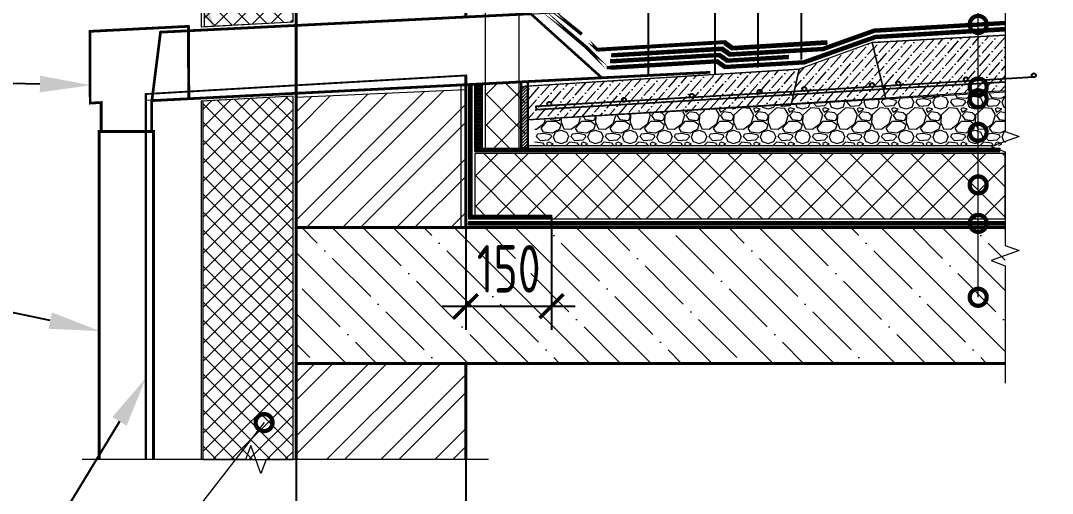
# Model space of a CAD drawing. Header units: millimetres. Extents: x -314343 to 682031, y 21428 to 98936.
# Drawn here: x 435500 to 437019, y 51358 to 52054 of the extents above; entities that cross this region are included whole.
import ezdxf
from ezdxf import colors
from ezdxf.entities.mleader import LeaderData, LeaderLine
from ezdxf.math import Vec2, Vec3

# ---------------------------------------------------------------- set-up
doc = ezdxf.new("R2010")
doc.units = ezdxf.units.MM
doc.header["$MEASUREMENT"] = 0
doc.header["$PDMODE"] = 3
doc.header["$PDSIZE"] = -4
for name, pattern in [('пунктирнаяX2', [12.7, 0, -12.7]), ('штриховая', [19.05, 12.7, -6.35]), ('штриховая 50', [1, 0.5, -0.5])]:
    doc.linetypes.add(name, pattern=pattern)
doc.layers.get('0').update_dxf_attribs({"color": 250, "lineweight": 9})
doc.layers.get('Defpoints').update_dxf_attribs({"color": 6})
for name, color, linetype, lineweight in [('_0', 250, 'Continuous', 9), ('TN-БЕТОН', 251, 'Continuous', 40), ('TN-ГЕРМЕТИК', 20, 'Continuous', 30), ('TN-ГИДРОИЗОЛЯЦИЯ БИТУМАЯ ВЕРХНЯЯ', 32, 'Continuous', 15), ('TN-ГИДРОИЗОЛЯЦИЯ БИТУМАЯ нижняя', 173, 'Continuous', 15), ('TN-ГРУНТОВКА', 6, 'Continuous', 15), ('TN-МЕТАЛЛ КОНСТРУКЦИИ', 162, 'Continuous', 35), ('TN-ПАРОИЗОЛЯЦИЯ', 104, 'Continuous', 15), ('TN-СТЯЖКА', 7, 'Continuous', 15), ('АР_Перегородки_кирпич_Штрих', 244, 'Continuous', 5), ('АР_Тонкие', 250, 'Continuous', 5)]:
    doc.layers.add(name, color=color, linetype=linetype, lineweight=lineweight)
doc.layers.add('TN-АННОТАЦИИ', color=7, linetype='Continuous', lineweight=20, true_color=0x000000)
doc.styles.add('ISOCPEUR', font='isocpeur.ttf', dxfattribs={"width": 0.7})
doc.styles.add('TN-Текст', font='isocpeur.ttf')
doc.styles.add('Архитект', font='isocpeur.ttf', dxfattribs={"width": 0.8, "oblique": 8})
doc.dimstyles.new('R_50', dxfattribs={"dimtxt": 140, "dimasz": 30, "dimexe": 20, "dimexo": 0, "dimgap": 20, "dimtad": 1, "dimdec": 0, "dimrnd": 5, "dimzin": 0, "dimdsep": 46, "dimtxsty": 'ISOCPEUR', "dimblk": 'ARCHTICK', "dimcen": 50, "dimdle": 20, "dimclrd": 256, "dimclre": 256, "dimclrt": 256, "dimadec": 0, "dimazin": 0, "dimtfac": 2, "dimtdec": 0, "dimtofl": 0, "dimtmove": 1, "dimatfit": 3, "dimfxl": 1, "dimtvp": 3, "dimtolj": 1, "dimtzin": 0, "dimarcsym": 0})
pattern_1 = [(135, (-4255.67, -7986.196), (-13.25825215, -13.25825215), []), (225, (-4255.67, -7986.196), (13.25825215, -13.25825215), [])]

# ---------------------------------------------------------------- blocks, each defined once
blk = doc.blocks.new('_ArchTick')
at = {"color": 0, "linetype": 'ByBlock', "const_width": 0.15}
blk.add_lwpolyline([(-0.5, -0.5), (0.5, 0.5)], dxfattribs=at)
blk = doc.blocks.new('*D390')
at = {"layer": '_0', "lineweight": -2, "ltscale": 500, "transparency": 16777216}
for p, q in [((436281.5, 51764.9), (436281.5, 51599)), ((436155.4, 51749.8), (436155.4, 51599)), ((436120.4, 51634), (436316.5, 51634))]:
    blk.add_line(p, q, dxfattribs=at)
at = {"layer": 'Defpoints', "color": 0, "ltscale": 500, "transparency": 16777216}
for p in [(436281.5, 51764.9), (436155.4, 51749.8), (436281.5, 51634)]:
    blk.add_point(p, dxfattribs=at)
at = {"layer": '_0', "lineweight": -2, "ltscale": 500, "transparency": 16777216, "xscale": 35, "yscale": 35, "zscale": 35, "rotation": 180}
blk.add_blockref('_ArchTick', (436155.4, 51634), dxfattribs=at)
at = {"layer": '_0', "lineweight": -2, "ltscale": 500, "transparency": 16777216, "xscale": 35, "yscale": 35, "zscale": 35}
blk.add_blockref('_ArchTick', (436281.5, 51634), dxfattribs=at)
at = {"layer": '_0', "ltscale": 500, "transparency": 16777216, "insert": (436218.5, 51689), "char_height": 70, "attachment_point": 5, "style": 'ISOCPEUR'}
blk.add_mtext('\\A1;150', dxfattribs=at)
blk = doc.blocks.new('*D391')
at = {"layer": '_0', "lineweight": -2, "ltscale": 500, "transparency": 16777216}
for p, q in [((436424.3, 51975.8), (436424.3, 52127.9)), ((436522.4, 51975.8), (436522.4, 52127.9)), ((436264.6, 52092.9), (436424.3, 52092.9)), ((436389.3, 52092.9), (436557.4, 52092.9))]:
    blk.add_line(p, q, dxfattribs=at)
at = {"layer": 'Defpoints', "color": 0, "ltscale": 500, "transparency": 16777216}
for p in [(436522.4, 52092.9), (436424.3, 51975.8), (436522.4, 51975.8)]:
    blk.add_point(p, dxfattribs=at)
at = {"layer": '_0', "lineweight": -2, "ltscale": 500, "transparency": 16777216, "xscale": 35, "yscale": 35, "zscale": 35, "rotation": 180}
blk.add_blockref('_ArchTick', (436424.3, 52092.9), dxfattribs=at)
at = {"layer": '_0', "lineweight": -2, "ltscale": 500, "transparency": 16777216, "xscale": 35, "yscale": 35, "zscale": 35}
blk.add_blockref('_ArchTick', (436522.4, 52092.9), dxfattribs=at)
at = {"layer": '_0', "ltscale": 500, "transparency": 16777216, "insert": (436326.3, 52147.9), "char_height": 70, "attachment_point": 5, "style": 'ISOCPEUR'}
blk.add_mtext('\\A1;100', dxfattribs=at)
blk = doc.blocks.new('*D392')
at = {"layer": '_0', "lineweight": -2, "ltscale": 500, "transparency": 16777216}
for p, q in [((436424.3, 51975.8), (436424.3, 52193.4)), ((436585.9, 51985.3), (436585.9, 52193.4)), ((436389.3, 52158.4), (436620.9, 52158.4))]:
    blk.add_line(p, q, dxfattribs=at)
at = {"layer": 'Defpoints', "color": 0, "ltscale": 500, "transparency": 16777216}
for p in [(436585.9, 52158.4), (436424.3, 51975.8), (436585.9, 51985.3)]:
    blk.add_point(p, dxfattribs=at)
at = {"layer": '_0', "lineweight": -2, "ltscale": 500, "transparency": 16777216, "xscale": 35, "yscale": 35, "zscale": 35, "rotation": 180}
blk.add_blockref('_ArchTick', (436424.3, 52158.4), dxfattribs=at)
at = {"layer": '_0', "lineweight": -2, "ltscale": 500, "transparency": 16777216, "xscale": 35, "yscale": 35, "zscale": 35}
blk.add_blockref('_ArchTick', (436585.9, 52158.4), dxfattribs=at)
at = {"layer": '_0', "ltscale": 500, "transparency": 16777216, "insert": (436505.1, 52213.4), "char_height": 70, "attachment_point": 5, "style": 'ISOCPEUR'}
blk.add_mtext('\\A1;150', dxfattribs=at)
blk = doc.blocks.new('*D393')
at = {"layer": '_0', "lineweight": -2, "ltscale": 500, "transparency": 16777216}
for p, q in [((436424.3, 51975.8), (436424.3, 52301.1)), ((436649.3, 51997.3), (436649.3, 52301.1)), ((436389.3, 52266.1), (436684.3, 52266.1))]:
    blk.add_line(p, q, dxfattribs=at)
at = {"layer": 'Defpoints', "color": 0, "ltscale": 500, "transparency": 16777216}
for p in [(436649.3, 52266.1), (436649.3, 51997.3), (436424.3, 51975.8)]:
    blk.add_point(p, dxfattribs=at)
at = {"layer": '_0', "lineweight": -2, "ltscale": 500, "transparency": 16777216, "xscale": 35, "yscale": 35, "zscale": 35, "rotation": 180}
blk.add_blockref('_ArchTick', (436424.3, 52266.1), dxfattribs=at)
at = {"layer": '_0', "lineweight": -2, "ltscale": 500, "transparency": 16777216, "xscale": 35, "yscale": 35, "zscale": 35}
blk.add_blockref('_ArchTick', (436649.3, 52266.1), dxfattribs=at)
at = {"layer": '_0', "ltscale": 500, "transparency": 16777216, "insert": (436536.8, 52321.1), "char_height": 70, "attachment_point": 5, "style": 'ISOCPEUR'}
blk.add_mtext('\\A1;200', dxfattribs=at)
blk = doc.blocks.new('_DotSmall')
at = {"color": 0, "linetype": 'ByBlock', "const_width": 0.5}
blk.add_lwpolyline([(-0.0625, 0, 1), (0.0625, 0, 1)], format="xyb", close=True, dxfattribs=at)
blk = doc.blocks.new('*D403')
at = {"layer": '_0', "lineweight": -2, "ltscale": 500, "transparency": 16777216}
for p, q in [((435905.4, 51407.1), (435905.4, 51175.4)), ((436155.4, 51408.1), (436155.4, 51175.4)), ((436190.4, 51210.4), (435870.4, 51210.4))]:
    blk.add_line(p, q, dxfattribs=at)
at = {"layer": 'Defpoints', "color": 0, "ltscale": 500, "transparency": 16777216}
for p in [(435905.4, 51407.1), (436155.4, 51408.1), (435905.4, 51210.4)]:
    blk.add_point(p, dxfattribs=at)
at = {"layer": '_0', "lineweight": -2, "ltscale": 500, "transparency": 16777216, "xscale": 35, "yscale": 35, "zscale": 35, "rotation": 180}
blk.add_blockref('_ArchTick', (435905.4, 51210.4), dxfattribs=at)
at = {"layer": '_0', "lineweight": -2, "ltscale": 500, "transparency": 16777216, "xscale": 35, "yscale": 35, "zscale": 35}
blk.add_blockref('_ArchTick', (436155.4, 51210.4), dxfattribs=at)
at = {"layer": '_0', "ltscale": 500, "transparency": 16777216, "insert": (436030.4, 51265.4), "char_height": 70, "attachment_point": 5, "style": 'ISOCPEUR'}
blk.add_mtext('\\A1;250  ', dxfattribs=at)

msp = doc.modelspace()

# ---------------------------------------------------------------- hatches: boundary and pattern name
at = {"lineweight": 9, "transparency": 33554559}
h = msp.add_hatch(dxfattribs=at)
h.set_pattern_fill('ANSI37', color=256, scale=150, angle=90)
h.set_pattern_definition(pattern_1)
h.paths.add_polyline_path([(435769.9, 52552.6), (435769.9, 52045.7), (435901, 52052.8), (435901, 52552.6)])
h = msp.add_hatch(dxfattribs=at)
h.set_pattern_fill('ANSI36', color=256, scale=3, angle=3.4203)
h.set_pattern_definition([(48.4203, (436215.453, 51807.382), (3.93739, 18.79015), [23.8125, -4.7625, 0, -4.7625])])
h.paths.add_polyline_path([(436753.3, 52022.4), (436646.3, 51982.8), (436634.7, 51932.6), (436773.1, 51940.9)])
h = msp.add_hatch(dxfattribs=at)
h.set_pattern_fill('ANSI36', color=256, scale=3, angle=3.4203)
h.set_pattern_definition([(48.4203, (436620.375, 51889.187), (3.93739, 18.79015), [23.8125, -4.7625, 0, -4.7625])])
h.paths.add_polyline_path([(436949.4, 52033), (436753.3, 52022.4), (436773.1, 51940.9), (436949.4, 51951.4)])
h = msp.add_hatch(dxfattribs=at)
h.set_pattern_fill('ANSI36', color=256, scale=3, angle=3.4203)
h.set_pattern_definition([(48.4203, (436078.372, 51777.139), (3.93739, 18.79015), [23.8125, -4.7625, 0, -4.7625])])
h.paths.add_polyline_path([(436646.3, 51982.8), (436246.7, 51958.1), (436246.7, 51909), (436634.7, 51932.6)])
h = msp.add_hatch(dxfattribs=at)
h.set_pattern_fill('ANSI37', color=256, scale=10, angle=90)
h.set_pattern_definition([(135, (436297.756, 51204.846), (-22.4506, -22.4506), []), (225, (436297.756, 51204.846), (22.4506, -22.4506), [])])
h.paths.add_polyline_path([(436183.8, 51960.9), (436183.8, 51866.8), (436243.8, 51866.8), (436243.8, 51964)])
h = msp.add_hatch(dxfattribs=at)
h.set_pattern_fill('GRAVEL', color=256, scale=2)
h.set_pattern_definition([(228.0128, (436534.997, 51832.301), (-406.4, -457.2), [6.8344, -676.6097]), (184.96974, (436530.4251, 51827.2212), (609.6, 50.800003), [11.7281, -1161.081]), (132.51045, (436518.741, 51826.2052), (508, -558.8), [8.2696, -818.6945]), (267.2737, (436498.929, 51813.5052), (50.8, 1016), [10.6801, -1057.3287]), (292.83365, (436498.421, 51802.8372), (-254, 609.6), [10.4727, -1036.7962]), (357.2737, (436502.485, 51793.1852), (-1016, 50.8), [10.6801, -1057.3287]), (37.69424, (436513.1531, 51792.6772), (-660.4, -508), [14.1239, -1398.2623]), (72.25533, (436524.3291, 51801.3132), (355.6, 1117.6), [13.3344, -1320.1051]), (121.42957, (436528.393, 51814.0132), (-406.4, 660.4), [10.7163, -1060.9109]), (175.2364, (436522.805, 51823.157), (558.8, -50.8), [12.2343, -599.4787]), (222.39744, (436510.6131, 51824.1732), (-609.6, -558.8), [15.8216, -1566.3355]), (138.8141, (436549.221, 51812.997), (-355.6, 304.8), [5.4, -534.6113]), (171.46923, (436545.157, 51816.5532), (660.4, -101.6), [10.2736, -1017.0928]), (225, (436534.997, 51818.077), (-7e-15, -50.8), [7.184, -64.658]), (203.1986, (436531.441, 51824.173), (254, 101.6), [3.8688, -383.0124]), (291.8014, (436527.885, 51822.649), (-50.8, 152.4), [5.4713, -268.095]), (30.9638, (436529.917, 51817.569), (152.4, 101.6), [8.8864, -287.326]), (161.565, (436537.537, 51822.141), (101.6, -50.8), [6.4257, -154.218]), (16.38954, (436498.421, 51822.6492), (508, 152.4), [9.0018, -891.1765]), (70.3462, (436507.057, 51825.1892), (-203.2, -558.8), [7.552, -747.6443]), (293.1986, (436537.537, 51832.301), (-101.6, 254), [7.7376, -379.1437]), (343.61046, (436540.585, 51825.1892), (-508, 152.4), [9.0018, -891.1765]), (339.444, (436498.421, 51791.153), (-254, 101.6), [8.6807, -425.3547]), (294.7751, (436506.549, 51788.105), (-254, 558.8), [7.2734, -720.0719]), (66.8014, (436538.045, 51781.501), (101.6, 254), [7.7376, -379.1437]), (17.354, (436541.093, 51788.6132), (-660.4, -203.2), [8.5157, -843.0475]), (69.444, (436513.153, 51781.501), (-101.6, -254), [4.3404, -429.695]), (101.31, (436534.997, 51781.501), (-50.8, 203.2), [2.5903, -256.44]), (165.9638, (436534.489, 51784.041), (152.4, -50.8), [10.4727, -198.981]), (186.009, (436524.329, 51786.5812), (508, 50.8), [9.7053, -960.8273]), (303.69, (436529.917, 51812.997), (-50.8, 101.6), [7.3265, -175.8355]), (353.15723, (436533.9811, 51806.9012), (863.6, -101.6), [12.7911, -1266.3202]), (60.9454, (436546.681, 51805.377), (-203.2, -355.6), [5.2302, -517.7878]), (90, (436549.22, 51809.95), (-50.8, 50.8), [3.048, -47.752]), (120.2564, (436523.313, 51788.105), (203.2, -355.6), [7.0573, -698.6788]), (48.0128, (436519.757, 51794.201), (406.4, 457.2), [13.6689, -669.7752]), (0, (436528.9, 51804.36), (50.8, 50.8), [13.208, -37.592]), (325.30485, (436542.109, 51804.3612), (508, -355.6), [8.0322, -795.1863]), (254.0546, (436548.713, 51799.789), (-50.8, -203.2), [7.3966, -362.433]), (207.646, (436546.6811, 51792.6772), (-965.2, -508), [12.0429, -1192.2493]), (175.4261, (436536.0131, 51787.0892), (-660.4, 50.8), [12.7406, -1261.317])])
h.paths.add_polyline_path([(436949.4, 51949.2), (436256.7, 51907.8), (436256.7, 51870.8), (436949.7, 51870.8)])
h = msp.add_hatch(dxfattribs=at)
h.set_pattern_fill('ANSI37', color=256, scale=150, angle=90)
h.set_pattern_definition(pattern_1)
h.paths.add_polyline_path([(435768.1, 51935.8), (435768.4, 51408.1), (435901, 51408.1), (435901, 51943.5)])
h = msp.add_hatch(dxfattribs=at)
h.set_pattern_fill('ANSI37', color=256, scale=10)
h.set_pattern_definition([(45, (436057.424, 51758.793), (-22.4506, 22.4506), []), (135, (436057.424, 51758.793), (-22.4506, -22.4506), [])])
h.paths.add_polyline_path([(436949.4, 51858.8), (436168.4, 51858.8), (436168.4, 51762.8), (436949.4, 51762.8)])
at = {"layer": 'TN-БЕТОН', "lineweight": 13}
h = msp.add_hatch(dxfattribs=at)
h.set_pattern_fill('ANSI35', color=256, scale=10, angle=-90)
h.set_pattern_definition([(315, (436531.586, 51536.016), (44.901, 44.901), []), (315, (436531.586, 51491.114), (44.901, 44.901), [79.375, -15.875, 0, -15.875])])
h.paths.add_polyline_path([(435905.4, 51749.8), (435905.4, 51549.8), (436949.4, 51549.8), (436949.4, 51749.8)])
at = {"layer": 'TN-ГЕРМЕТИК', "lineweight": 18}
h = msp.add_hatch(dxfattribs=at)
h.set_pattern_fill('HONEY', color=256, scale=10)
h.set_pattern_definition([(0, (-4205.6702, -7986.1961), (1.875, 1.0825317547), [1.25, -2.5]), (120, (-4205.6702, -7986.1961), (-1.875, 1.0825317547), [1.25, -2.5]), (60, (-4205.6702, -7986.1961), (4e-16, 2.1650635095), [-2.5, 1.25])])
h.paths.add_polyline_path([(436168.6, 51960.3), (436179.6, 51961.4), (436179.6, 51866.8), (436168.6, 51866.8)])
at = {"layer": 'TN-СТЯЖКА'}
h = msp.add_hatch(dxfattribs=at)
h.set_pattern_fill('ANSI31', color=256)
h.set_pattern_definition([(45, (386628.4386, 69086.339), (-2.24506403, 2.24506403), [])])
h.paths.add_polyline_path([(436236.7, 51866.8), (436246.7, 51866.8), (436246.7, 51958.1), (436236.7, 51957.4)])
at = {"layer": 'АР_Перегородки_кирпич_Штрих', "ltscale": 100}
h = msp.add_hatch(dxfattribs=at)
h.set_pattern_fill('ANSI32', color=256, scale=150)
h.paths.add_polyline_path([(435905.4, 51749.8), (436155.4, 51749.8), (436155.4, 51953.1), (435905.4, 51941.9)])
h = msp.add_hatch(dxfattribs=at)
h.set_pattern_fill('ANSI32', color=256, scale=150)
h.paths.add_polyline_path([(435905.4, 51549.8), (436155.4, 51549.8), (436155.4, 51408.1), (435905.4, 51408.1)])

# ---------------------------------------------------------------- linework, layer by layer
at = {"lineweight": 9}
for p, q in [((435746.9, 52039.7), (436464.4, 52074.7)), ((436753.3, 52022.4), (436949.4, 52033)), ((435684.4, 51937.3), (436463.9, 51975.6)), ((436236.7, 51957.4), (436646.3, 51982.8))]:
    msp.add_line(p, q, dxfattribs=at)
msp.add_line((435905.4, 51942), (436155.4, 51953.1))
at = {"linetype": 'Continuous', "lineweight": 20}
msp.add_lwpolyline([(435765.9, 52552.6), (435765.9, 52045.4), (435901, 52052.8), (435901, 52552.6)], close=True, dxfattribs=at)
at = {"lineweight": 20}
for points in [[(436183.8, 52497.5), (436183.8, 51866.8), (436233.8, 51866.8), (436233.8, 52497.5)], [(436753.3, 52022.4), (436646.3, 51982.8), (436634.7, 51932.6), (436773.1, 51940.9)], [(436646.3, 51982.8), (436246.7, 51958.1), (436246.7, 51909), (436634.7, 51932.6)], [(436949.4, 51858.8), (436168.4, 51858.8), (436168.4, 51762.8), (436949.4, 51762.8)]]:
    msp.add_lwpolyline(points, close=True, dxfattribs=at)
at = {"linetype": 'Continuous'}
for points in [[(436949.4, 52094.7), (436949.4, 51891.4), (436949.4, 51891.4), (436970, 51883.9), (436928.8, 51868.9), (436949.4, 51861.4), (436949.4, 51861.4), (436949.4, 51723.6), (436970, 51716.1), (436928.8, 51701.1), (436949.4, 51693.6), (436949.4, 51520.8)], [(436188.6, 51408.1), (435861.2, 51408.1), (435861.2, 51408.1), (435853.7, 51387.5), (435838.7, 51428.7), (435831.2, 51408.1), (435590.5, 51408.1)]]:
    msp.add_lwpolyline(points, dxfattribs=at)
at = {"color": 162, "lineweight": 0, "true_color": 0x0037dd}
msp.add_lwpolyline([(435747.5, 51939.6, 4.27, 4.27, 0), (435746.9, 52046.1, 4, 4, 0), (435601.9, 52038.7, 3.83, 3.83, 0), (435602.3, 51933, 4.01, 4.01, 0), (435618.6, 51933.9, 4.23, 4.23, 0), (435618.6, 51891.1, 4.23, 4.23, 0), (435692.7, 51891.1, 4.01, 4.01, 0), (435692.7, 51936.6, 0, 0, 0), (435748.8, 51940.7, 0, 0, 0)], format="xyseb", dxfattribs=at)
at = {"lineweight": 9}
msp.add_lwpolyline([(436753.3, 52022.4), (436646.3, 51982.8)], dxfattribs=at)
at = {"lineweight": 20}
for points in [[(436949.4, 52033), (436753.3, 52022.4), (436773.1, 51940.9), (436949.4, 51951.4)], [(436949.4, 51949.2), (436246.7, 51907.8), (436246.7, 51870.8), (436933.9, 51870.8)]]:
    msp.add_lwpolyline(points, dxfattribs=at)
at = {"color": 1, "lineweight": 0}
msp.add_lwpolyline([(436155.4, 51962.3, 2.96, 2.96, 0), (436155.4, 51973.8, 2.71, 2.71, 0), (435684.4, 51946.4, 3.39, 3.39, 0), (435684.4, 51408.1, 0, 0, 0)], format="xyseb", dxfattribs=at)
at = {"lineweight": 25}
msp.add_lwpolyline([(436991.7, 51971), (436772.1, 51957.9), (436772.3, 51953.9), (436949.4, 51964.4)], dxfattribs=at)
for points in [[(436258.8, 51923.8), (436633.9, 51945.6), (436633.7, 51949.6), (436258.5, 51927.8)], [(436633.9, 51945.6), (436772.3, 51953.9), (436772.1, 51957.9), (436633.7, 51949.6)]]:
    msp.add_lwpolyline(points, close=True, dxfattribs=at)
at = {"linetype": 'Continuous', "lineweight": 20}
msp.add_lwpolyline([(435901, 51408.1), (435901, 51943.5), (435765.9, 51935.7), (435765.9, 51408.1)], dxfattribs=at)
at = {"color": 162, "lineweight": 0, "true_color": 0x0037dd, "const_width": 4.23}
msp.add_lwpolyline([(435615.6, 51408.1), (435615.6, 51891.1), (435695.6, 51891.1), (435695.6, 51408.1)], dxfattribs=at)
at = {"lineweight": 25}
for centre in [(436991.5, 51974), (436753.3, 51959.7), (436791.9, 51962), (436891.7, 51968), (436488, 51943.9), (436587.8, 51949.8), (436653.5, 51953.8), (436278.3, 51932), (436388.1, 51937.9)]:
    msp.add_circle(centre, 3, dxfattribs=at)
at = {"layer": '_0', "color": 251}
for points in [[(435769.9, 52552.6), (435769.9, 52045.7), (435901, 52052.8), (435901, 52552.6)], [(435768.1, 51935.8), (435768.4, 51408.1), (435901, 51408.1), (435901, 51943.5)]]:
    msp.add_lwpolyline(points, close=True, dxfattribs=at)
at = {"layer": '_0', "color": 7, "lineweight": 30, "ltscale": 500}
msp.add_lwpolyline([(436236.7, 51963.7), (436236.7, 51866.8), (436246.7, 51866.8), (436246.7, 51964.2)], dxfattribs=at)
at = {"layer": 'TN-БЕТОН'}
for points in [[(436155.4, 52058.5), (436155.4, 52498.5), (435905.4, 52498.5), (435905.4, 51749.8), (436155.4, 51749.8), (436155.4, 51973.8)], [(436949.4, 51749.8), (435905.4, 51749.8), (435905.4, 51549.8), (436949.4, 51549.8)], [(435905.4, 51408.1), (435905.4, 51549.8), (436155.4, 51549.8), (436155.4, 51408.1)]]:
    msp.add_lwpolyline(points, dxfattribs=at)
at = {"layer": 'TN-ГЕРМЕТИК', "lineweight": 18}
msp.add_lwpolyline([(436179.6, 51961.4), (436179.6, 51866.8), (436168.6, 51866.8), (436168.6, 51960.3)], dxfattribs=at)
at = {"layer": 'TN-ГИДРОИЗОЛЯЦИЯ БИТУМАЯ ВЕРХНЯЯ', "linetype": 'Continuous', "ltscale": 10}
for p, q in [((436756.3, 52042.3), (436949.2, 52053.8)), ((436949.2, 52053.8), (436949.4, 52051.3)), ((436949.5, 52048.8), (436949.4, 52051.3)), ((436680.7, 52015.5), (436756.3, 52042.3)), ((436681.7, 52010.6), (436757.3, 52037.3)), ((436757.3, 52037.3), (436949.5, 52048.8)), ((436370.2, 52006.1), (436533.2, 52015.8)), ((436370.2, 52006.1), (436370.4, 52003.6)), ((436370.5, 52001.1), (436531.7, 52010.7)), ((436531.7, 52010.7), (436543.3, 52002.4)), ((436533.2, 52015.8), (436544.8, 52007.5)), ((436543.3, 52002.4), (436681.7, 52010.6)), ((436544.8, 52007.5), (436680.7, 52015.5)), ((436370.5, 52001.1), (436370.4, 52003.6))]:
    msp.add_line(p, q, dxfattribs=at)
at = {"layer": 'TN-ГИДРОИЗОЛЯЦИЯ БИТУМАЯ ВЕРХНЯЯ', "linetype": 'пунктирнаяX2', "ltscale": 10}
for p, q in [((436756.8, 52039.8), (436949.4, 52051.3)), ((436681.2, 52013), (436756.8, 52039.8)), ((436370.4, 52003.6), (436532.5, 52013.3)), ((436532.5, 52013.3), (436544, 52004.9)), ((436544, 52004.9), (436681.2, 52013))]:
    msp.add_line(p, q, dxfattribs=at)
at = {"layer": 'TN-ГИДРОИЗОЛЯЦИЯ БИТУМАЯ ВЕРХНЯЯ', "linetype": 'Continuous'}
for p, q in [((436346.8, 52013.7), (436536.9, 52025)), ((436536.9, 52025), (436535.4, 52019.9)), ((436536.9, 52025), (436548.5, 52016.7)), ((436548.5, 52016.7), (436686.4, 52025)), ((436686.4, 52025), (436686.7, 52020)), ((436535.4, 52019.9), (436547, 52011.6)), ((436547, 52011.6), (436686.7, 52020)), ((436548.5, 52016.7), (436547, 52011.6))]:
    msp.add_line(p, q, dxfattribs=at)
at = {"layer": 'TN-ГИДРОИЗОЛЯЦИЯ БИТУМАЯ ВЕРХНЯЯ', "linetype": 'пунктирнаяX2'}
for p, q in [((436536.2, 52022.5), (436547.7, 52014.2)), ((436547.7, 52014.2), (436686.5, 52022.5))]:
    msp.add_line(p, q, dxfattribs=at)
at = {"layer": 'TN-ГИДРОИЗОЛЯЦИЯ БИТУМАЯ ВЕРХНЯЯ', "linetype": 'штриховая 50', "ltscale": 30, "const_width": 5}
for points in [[(436273.9, 52076.5), (436326.1, 52034.4), (436326.1, 52034.4), (436273.9, 52076.5)], [(436335.6, 52024.8), (436350, 52010.4), (436350, 52010.4), (436335.6, 52024.8)]]:
    msp.add_lwpolyline(points, close=True, dxfattribs=at)
for points in [[(436370.4, 52003.6), (436532.5, 52013.3), (436544, 52004.9), (436681.2, 52013), (436756.8, 52039.8), (436949.4, 52051.3)], [(436686.5, 52022.5), (436547.7, 52014.2), (436536.2, 52022.5), (436349.1, 52011.3)]]:
    msp.add_lwpolyline(points, dxfattribs=at)
at = {"layer": 'TN-ГИДРОИЗОЛЯЦИЯ БИТУМАЯ нижняя', "linetype": 'Continuous', "ltscale": 10}
for p, q in [((436757.8, 52033.3), (436949.2, 52044.7)), ((436758.8, 52028.3), (436949.5, 52039.7)), ((436949.2, 52044.7), (436949.4, 52042.2)), ((436949.5, 52039.7), (436949.4, 52042.2)), ((436652.7, 51996), (436757.8, 52033.3)), ((436653.7, 51991.1), (436758.8, 52028.3)), ((436368.3, 51987.9), (436525.8, 51997.3)), ((436368.6, 51982.9), (436524.3, 51992.2)), ((436524.3, 51992.2), (436535.9, 51983.9)), ((436525.8, 51997.3), (436537.4, 51989)), ((436535.9, 51983.9), (436653.7, 51991.1)), ((436537.4, 51989), (436652.7, 51996)), ((436368.3, 51987.9), (436368.4, 51985.4)), ((436368.6, 51982.9), (436368.4, 51985.4))]:
    msp.add_line(p, q, dxfattribs=at)
at = {"layer": 'TN-ГИДРОИЗОЛЯЦИЯ БИТУМАЯ нижняя', "linetype": 'пунктирнаяX2', "ltscale": 10}
for p, q in [((436758.3, 52030.8), (436949.4, 52042.2)), ((436653.2, 51993.5), (436758.3, 52030.8)), ((436368.4, 51985.4), (436525.1, 51994.8)), ((436525.1, 51994.8), (436536.7, 51986.5)), ((436536.7, 51986.5), (436653.2, 51993.5))]:
    msp.add_line(p, q, dxfattribs=at)
at = {"layer": 'TN-ГИДРОИЗОЛЯЦИЯ БИТУМАЯ нижняя', "linetype": 'Continuous', "ltscale": 25}
for p, q in [((436368.5, 51997.2), (436529.5, 52006.6)), ((436529.5, 52006.6), (436541.1, 51998.3)), ((436368.5, 51997.2), (436368.6, 51994.7)), ((436368.7, 51992.2), (436368.6, 51994.7)), ((436368.7, 51992.2), (436528, 52001.5)), ((436528, 52001.5), (436539.6, 51993.2)), ((436539.6, 51993.2), (436630.2, 51998.6)), ((436541.1, 51998.3), (436629.9, 52003.6)), ((436629.9, 52003.6), (436630.1, 52001.1)), ((436630.2, 51998.6), (436630.1, 52001.1))]:
    msp.add_line(p, q, dxfattribs=at)
at = {"layer": 'TN-ГИДРОИЗОЛЯЦИЯ БИТУМАЯ нижняя', "linetype": 'пунктирнаяX2', "ltscale": 25}
for p, q in [((436368.6, 51994.7), (436528.8, 52004)), ((436528.8, 52004), (436540.4, 51995.7)), ((436540.4, 51995.7), (436630.1, 52001.1))]:
    msp.add_line(p, q, dxfattribs=at)
at = {"layer": 'TN-ГИДРОИЗОЛЯЦИЯ БИТУМАЯ нижняя', "linetype": 'Continuous'}
for p, q in [((436168.4, 51866.8), (436168.4, 51864.3)), ((436168.4, 51866.8), (436941.6, 51866.8)), ((436168.4, 51861.8), (436168.4, 51864.3)), ((436168.4, 51861.8), (436941.6, 51861.8)), ((436941.6, 51866.8), (436941.6, 51864.3)), ((436941.6, 51861.8), (436941.6, 51864.3))]:
    msp.add_line(p, q, dxfattribs=at)
at = {"layer": 'TN-ГИДРОИЗОЛЯЦИЯ БИТУМАЯ нижняя', "linetype": 'пунктирнаяX2'}
msp.add_line((436168.4, 51864.3), (436941.6, 51864.3), dxfattribs=at)
at = {"layer": 'TN-ГИДРОИЗОЛЯЦИЯ БИТУМАЯ нижняя', "linetype": 'штриховая 50', "ltscale": 30, "const_width": 5}
msp.add_lwpolyline([(436264.7, 52072.8), (436264.7, 52072.8), (436264.7, 52072.8), (436332.7, 52015.2)], close=True, dxfattribs=at)
at = {"layer": 'TN-ГИДРОИЗОЛЯЦИЯ БИТУМАЯ нижняя', "linetype": 'штриховая 50', "ltscale": 25, "const_width": 5}
for points in [[(436362.8, 51985.1), (436525.1, 51994.8), (436536.7, 51986.5), (436653.2, 51993.5), (436758.3, 52030.8), (436949.4, 52042.2)], [(436630.1, 52001.1), (436540.4, 51995.7), (436528.8, 52004), (436368.6, 51994.7)]]:
    msp.add_lwpolyline(points, dxfattribs=at)
msp.add_lwpolyline([(436362.8, 51985.1), (436332.7, 52015.2), (436332.7, 52015.2), (436332.7, 52015.2)], close=True, dxfattribs=at)
at = {"layer": 'TN-ГИДРОИЗОЛЯЦИЯ БИТУМАЯ нижняя', "linetype": 'штриховая 50', "ltscale": 10, "const_width": 5}
msp.add_lwpolyline([(436168.4, 51864.3), (436941.6, 51864.3)], dxfattribs=at)
at = {"layer": 'TN-ГРУНТОВКА', "linetype": 'штриховая', "const_width": 2}
msp.add_lwpolyline([(436148.4, 51959), (436148.4, 51749.8)], dxfattribs=at)
at = {"layer": 'TN-МЕТАЛЛ КОНСТРУКЦИИ'}
msp.add_line((436250.9, 52064.6), (436355.5, 51970.5), dxfattribs=at)
at = {"layer": 'TN-МЕТАЛЛ КОНСТРУКЦИИ', "const_width": 4}
msp.add_lwpolyline([(436515.3, 51978.4), (435693.2, 51936.7), (435705.9, 52037.5), (436250.9, 52064.6), (436251.2, 52222.1)], dxfattribs=at)
at = {"layer": 'TN-ПАРОИЗОЛЯЦИЯ', "linetype": 'Continuous', "ltscale": 10}
for p, q in [((436159.4, 51959.7), (436161.9, 51959.7)), ((436159.4, 51959.7), (436159.4, 51762.8)), ((436164.4, 51959.7), (436161.9, 51959.7)), ((436164.4, 51959.7), (436164.4, 51767.8)), ((436159.4, 51762.8), (436281.5, 51762.8)), ((436164.4, 51767.8), (436281.5, 51767.8)), ((436281.5, 51767.8), (436281.5, 51765.3)), ((436281.5, 51762.8), (436281.5, 51765.3)), ((436159.4, 51758.8), (436159.4, 51756.3)), ((436159.4, 51758.8), (436949.4, 51758.8)), ((436159.4, 51753.8), (436159.4, 51756.3)), ((436159.4, 51753.8), (436949.4, 51753.8)), ((436949.4, 51758.8), (436949.4, 51756.3)), ((436949.4, 51753.8), (436949.4, 51756.3))]:
    msp.add_line(p, q, dxfattribs=at)
at = {"layer": 'TN-ПАРОИЗОЛЯЦИЯ', "linetype": 'пунктирнаяX2', "ltscale": 10}
for p, q in [((436161.9, 51959.7), (436161.9, 51765.3)), ((436161.9, 51765.3), (436281.5, 51765.3)), ((436159.4, 51756.3), (436949.4, 51756.3))]:
    msp.add_line(p, q, dxfattribs=at)
at = {"layer": 'TN-ПАРОИЗОЛЯЦИЯ', "linetype": 'штриховая 50', "ltscale": 70, "const_width": 5}
msp.add_lwpolyline([(436281.5, 51764.9), (436161.9, 51764.9), (436161.9, 51959.3)], dxfattribs=at)
at = {"layer": 'TN-ПАРОИЗОЛЯЦИЯ', "linetype": 'штриховая 50', "ltscale": 75, "const_width": 5}
msp.add_lwpolyline([(436159.4, 51756.3), (436949.4, 51756.3)], dxfattribs=at)

# ---------------------------------------------------------------- block references
at = {"layer": 'TN-АННОТАЦИИ'}
for p, xscale, yscale, zscale, rotation in [((436909.6, 52048.9), 50, 50, 50, 269.9999932410237), ((436909.6, 51956.8), 50, 50, 50, 269.9999932410237), ((436909.6, 51939.4), 50, 50, 50, 270.000001260211), ((436909.6, 51890.1), 49.99999999999999, 49.99999999999999, 49.99999999999999, 269.9999931394164), ((436909.6, 51812.6), 50, 50, 50, 269.9999920905621), ((436909.6, 51755.9), 50, 50, 50, 269.9999948954341), ((436909.6, 51647.1), 50.00000000000003, 50.00000000000003, 50.00000000000003, 269.9999889175054)]:
    msp.add_blockref('_DotSmall', p, dxfattribs=dict(at, xscale=xscale, yscale=yscale, zscale=zscale, rotation=rotation))

# ---------------------------------------------------------------- dimensions: what is measured, and where the dimension line sits
at = {"layer": '_0', "color": 1, "ltscale": 500}
for base, p1, p2, text, picture, middle in [((436649.3, 52266.1), (436424.3, 51975.8), (436649.3, 51997.3), '200', '*D393', (436536.8, 52321.1)), ((436585.9, 52158.4), (436424.3, 51975.8), (436585.9, 51985.3), '150', '*D392', (436505.1, 52213.4)), ((436281.5, 51634), (436155.4, 51749.8), (436281.5, 51764.9), '150', '*D390', (436218.5, 51689))]:
    dim = msp.add_linear_dim(base=base, p1=p1, p2=p2, text=text, dimstyle='R_50', override={"dimtxt": 70, "dimasz": 35, "dimexe": 35, "dimpost": '\\X', "dimdle": 35}, dxfattribs=at)
    dim.commit()
    dim.dimension.update_dxf_attribs({"geometry": picture, "text_midpoint": middle})
for base, p1, p2, text, picture, middle in [((436522.4, 52092.9), (436424.3, 51975.8), (436522.4, 51975.8), '100', '*D391', (436326.3, 52092.9)), ((435905.4, 51210.4), (436155.4, 51408.1), (435905.4, 51407.1), '250  ', '*D403', (436030.4, 51210.4))]:
    dim = msp.add_linear_dim(base=base, p1=p1, p2=p2, text=text, dimstyle='R_50', override={"dimtxt": 70, "dimasz": 35, "dimexe": 35, "dimpost": '\\X', "dimdle": 35}, dxfattribs=at)
    dim.commit()
    dim.dimension.update_dxf_attribs({"geometry": picture, "text_midpoint": middle, "dimtype": 160})

# ---------------------------------------------------------------- leaders
at = {"layer": 'TN-АННОТАЦИИ'}
ml = msp.add_multileader_mtext('Standard', dxfattribs=at)
ml.set_content('{\\W0.7;Фасадная система}', color=256, style='TN-Текст')
ml.set_leader_properties(color=256, linetype='ByLayer', lineweight=-1)
ml.set_arrow_properties(name='DOTSMALL')
ml.build(insert=Vec2(0, 0))
ml.multileader.update_dxf_attribs({"text_left_attachment_type": 6, "text_right_attachment_type": 6, "dogleg_length": 100, "arrow_head_size": 50, "scale": 10})
ctx = ml.context
ctx.base_point, ctx.scale, ctx.char_height, ctx.arrow_head_size, ctx.landing_gap_size, ctx.plane_origin = Vec3(434911.9, 51038.8), 10, 75, 50, 0, Vec3(434241.3, 51000.9)
ctx.left_attachment, ctx.right_attachment, ctx.text_align_type = 6, 6, 1
notes = []
notes.append((ctx, [(0, (1, 1, 0), (435529.1, 51038.8), (-1, 0), 8.18, [(1, [(435858.4, 51462.6)], 0, [])])]))
ctx.mtext.insert, ctx.mtext.alignment, ctx.mtext.line_spacing_style, ctx.mtext.flow_direction = Vec3(435216.4, 51128.8), 2, 2, 5
at = {"layer": 'АР_Тонкие'}
ml = msp.add_multileader_mtext('Standard', dxfattribs=at)
ml.set_content(' ', color=256, style='TN-Текст')
ml.set_leader_properties(color=256, linetype='ByLayer', lineweight=-1)
ml.set_arrow_properties(name='DOTSMALL')
ml.build(insert=Vec2(0, 0))
ml.multileader.update_dxf_attribs({"text_left_attachment_type": 6, "text_right_attachment_type": 6, "dogleg_length": 100, "arrow_head_size": 50})
ctx = ml.context
ctx.base_point, ctx.char_height, ctx.arrow_head_size, ctx.landing_gap_size, ctx.plane_origin = Vec3(437558.8, 52513.3), 25, 50, 0, Vec3(434807.1, 51321)
ctx.left_attachment, ctx.right_attachment, ctx.text_align_type = 6, 6, 1
notes.append((ctx, [(1, (1, 1, 0), (436909.6, 52513.3), (1, 0), 649.1, [(1, [(436909.6, 51647.1)], 0, [])])]))
ctx.mtext.insert, ctx.mtext.alignment, ctx.mtext.line_spacing_style, ctx.mtext.flow_direction = Vec3(437566.3, 52538.3), 2, 2, 5
at = {"layer": 'АР_Тонкие', "lineweight": 15}
ml = msp.add_multileader_mtext('Standard', dxfattribs=at)
ml.set_content('{\\W0.7;Воронка парапетная \\Pквадратного сечения\\Pс галтелью100х100х600мм}', color=256, style='Архитект')
ml.set_leader_properties()
ml.build(insert=Vec2(0, 0))
ml.multileader.update_dxf_attribs({"text_left_attachment_type": 6, "text_right_attachment_type": 6, "dogleg_length": 183.2, "arrow_head_size": 75})
ctx = ml.context
ctx.base_point, ctx.char_height, ctx.arrow_head_size, ctx.landing_gap_size, ctx.plane_origin = Vec3(434427.6, 52433.6), 75, 75, 33.3, Vec3(435881.5, 53825.7)
ctx.left_attachment, ctx.right_attachment = 6, 6
notes.append((ctx, [(1, (1, 1, 0), (435576, 52433.6), (-1, 0), 183.2, [(0, [(435786.1, 52041.8)], 0, [])])]))
ctx.mtext.insert, ctx.mtext.flow_direction = Vec3(434460.9, 52523.6), 5
ml = msp.add_multileader_mtext('Standard', dxfattribs=at)
ml.set_content('{\\W0.7;Отвод угловой c сеч. 100х100мм к %%C100мм}', color=256, style='Архитект')
ml.set_leader_properties()
ml.build(insert=Vec2(0, 0))
ml.multileader.update_dxf_attribs({"text_left_attachment_type": 6, "text_right_attachment_type": 6, "dogleg_length": 183.2, "arrow_head_size": 75})
ctx = ml.context
ctx.base_point, ctx.char_height, ctx.arrow_head_size, ctx.landing_gap_size, ctx.plane_origin = Vec3(434520.3, 51965.7), 75, 75, 33.3, Vec3(435979.1, 53924.5)
ctx.left_attachment, ctx.right_attachment = 6, 6
notes.append((ctx, [(1, (1, 1, 0), (435322.2, 51965.7), (-1, 0), 15.4, [(0, [(435603.4, 51959.4)], 0, [])])]))
ctx.mtext.insert, ctx.mtext.width, ctx.mtext.defined_height, ctx.mtext.flow_direction = Vec3(434553.6, 52055.7), 777.696, 228.5, 5
ml = msp.add_multileader_mtext('Standard', dxfattribs=at)
ml.set_content('{\\W0.7;Водосточная ^Jтруба}', color=256, style='Архитект')
ml.set_leader_properties()
ml.build(insert=Vec2(0, 0))
ml.multileader.update_dxf_attribs({"text_left_attachment_type": 6, "text_right_attachment_type": 6, "dogleg_length": 183.2, "arrow_head_size": 75})
ctx = ml.context
ctx.base_point, ctx.char_height, ctx.arrow_head_size, ctx.landing_gap_size, ctx.plane_origin = Vec3(434764.6, 51636), 75, 75, 33.3, Vec3(435992.6, 53562.3)
ctx.left_attachment, ctx.right_attachment = 6, 6
notes.append((ctx, [(1, (1, 1, 0), (435434.5, 51636), (-1, 0), 183.2, [(0, [(435616.9, 51597.2)], 0, [])])]))
ctx.mtext.insert, ctx.mtext.flow_direction = Vec3(434797.9, 51733.5), 5
ml = msp.add_multileader_mtext('Standard', dxfattribs=at)
ml.set_content('{\\W0.7;Греющий^Jкабель}', color=256, style='Архитект')
ml.set_leader_properties()
ml.build(insert=Vec2(0, 0))
ml.multileader.update_dxf_attribs({"text_left_attachment_type": 6, "text_right_attachment_type": 6, "dogleg_length": 183.2, "arrow_head_size": 75})
ctx = ml.context
ctx.base_point, ctx.char_height, ctx.arrow_head_size, ctx.landing_gap_size, ctx.plane_origin = Vec3(434882.5, 51311.3), 75, 75, 33.3, Vec3(436021.3, 53493.5)
ctx.left_attachment, ctx.right_attachment = 6, 6
notes.append((ctx, [(1, (1, 1, 0), (435413.2, 51311.3), (-1, 0), 183.2, [(0, [(435684.4, 51528.4), (435552.6, 51311.3)], 0, [])])]))
ctx.mtext.insert, ctx.mtext.flow_direction = Vec3(434915.8, 51401.3), 5
for ctx, leaders in notes:
    for number, flags, end, landing, length, lines in leaders:
        leader = LeaderData()
        leader.index, (leader.has_last_leader_line, leader.has_dogleg_vector, leader.attachment_direction) = number, flags
        leader.last_leader_point, leader.dogleg_vector, leader.dogleg_length = Vec3(end), Vec3(landing), length
        for number, points, colour, breaks in lines:
            line = LeaderLine()
            line.index, line.vertices, line.color, line.breaks = number, Vec3.list(points), colors.encode_raw_color(colour), breaks
            leader.lines.append(line)
        ctx.leaders.append(leader)

doc.saveas('drawing.dxf')
